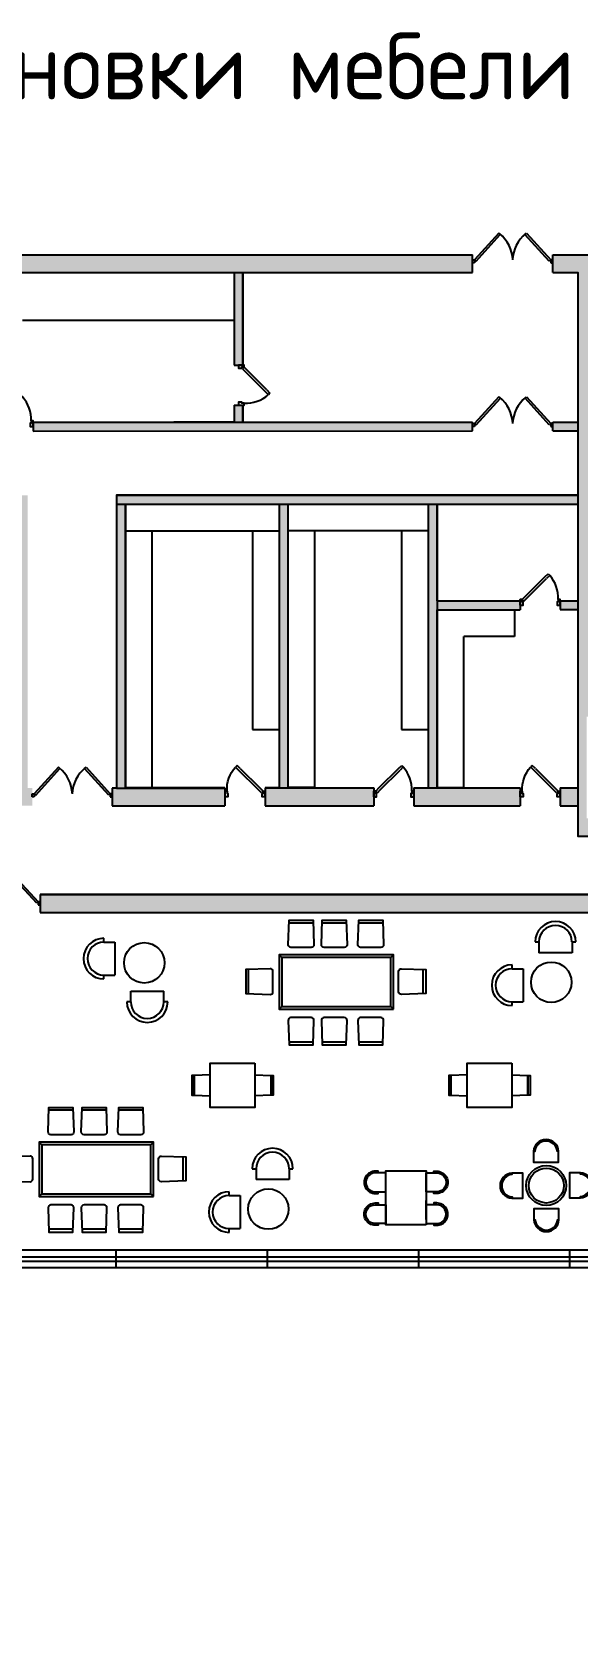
# Model space of a CAD drawing. Header units: millimetres. Extents: x 1 to 862718, y -200795 to 126771.
# Drawn here: x 624969 to 637234, y -110745 to -74478 of the extents above; entities that cross this region are included whole.
import ezdxf

# ---------------------------------------------------------------- set-up
doc = ezdxf.new("R2010")
doc.units = ezdxf.units.MM
doc.header["$MEASUREMENT"] = 0
doc.styles.get("Standard").update_dxf_attribs({"font": 'GOST Common.ttf'})

# ---------------------------------------------------------------- blocks, each defined once
blk = doc.blocks.new('8 Person Rec 01')
for p, q in [((-459, 2644), (-509, 2694)), ((441, 2644), (491, 2694)), ((-459, 644), (-509, 594)), ((441, 644), (491, 594))]:
    blk.add_line(p, q)
for points in [[(236, 2863), (221, 3311), (-221, 3311), (-236, 2863, 0.424007), (-186, 2811), (186, 2811, 0.424007)], [(-714, 2529), (-1162, 2514), (-1162, 2073), (-714, 2058, 0.424007), (-662, 2108), (-662, 2479, 0.424007)], [(679, 2529), (1128, 2514), (1128, 2073), (679, 2058, -0.424007), (628, 2108), (628, 2479, -0.424007)], [(-714, 1920), (-1162, 1905), (-1162, 1463), (-714, 1448, 0.424007), (-662, 1498), (-662, 1870, 0.424007)], [(679, 1920), (1128, 1905), (1128, 1463), (679, 1448, -0.424007), (628, 1498), (628, 1870, -0.424007)], [(-714, 1248), (-1162, 1233), (-1162, 791), (-714, 776, 0.424007), (-662, 826), (-662, 1198, 0.424007)], [(679, 1248), (1128, 1233), (1128, 791), (679, 776, -0.424007), (628, 826), (628, 1198, -0.424007)], [(236, 448), (221, 0), (-221, 0), (-236, 448, -0.424007), (-186, 500), (186, 500, -0.424007)]]:
    blk.add_lwpolyline(points, format="xyb", close=True)
for points in [[(-222, 3261), (223, 3261)], [(-1112, 2071), (-1112, 2516)], [(1078, 2071), (1078, 2516)], [(-1112, 1462), (-1112, 1907)], [(1078, 1462), (1078, 1907)], [(-1112, 790), (-1112, 1235)], [(1078, 790), (1078, 1235)], [(-222, 50), (223, 50)]]:
    blk.add_lwpolyline(points)
for points in [[(-509, 594), (491, 594), (491, 2694), (-509, 2694)], [(-459, 644), (441, 644), (441, 2644), (-459, 2644)]]:
    blk.add_lwpolyline(points, close=True)
blk = doc.blocks.new('4 Person Round')
for points in [[(-258, 1610), (-258, 1389), (242, 1389), (242, 1610, 0.944965), (-258, 1610)], [(242, 1610), (217, 1609, 0.91722), (-233, 1607), (-258, 1610)], [(-691, 669), (-469, 669), (-469, 1169), (-691, 1169, 0.944965), (-691, 669)], [(-691, 1169), (-689, 1144, 0.91722), (-688, 694), (-691, 669)], [(683, 1177), (461, 1177), (461, 677), (683, 677, 0.944965), (683, 1177)], [(683, 677), (681, 702, 0.91722), (680, 1152), (683, 1177)], [(250, 236), (250, 458), (-250, 458), (-250, 236, 0.944965), (250, 236)], [(-250, 236), (-225, 238, 0.91722), (225, 239), (250, 236)]]:
    blk.add_lwpolyline(points, format="xyb")
for radius in [400, 350]:
    blk.add_circle((-4, 923), radius)
blk = doc.blocks.new('2 Person Round')
at = {"color": 0, "linetype": 'ByBlock'}
for p, q in [((-328, 822), (-250, 822)), ((-250, 822), (-250, 599)), ((423, 822), (501, 822)), ((423, 822), (423, 599)), ((-797, 275), (-797, 354)), ((423, 599), (-250, 599)), ((-797, 275), (-574, 275)), ((-574, 275), (-574, -398)), ((-797, -476), (-797, -398)), ((-797, -398), (-574, -398))]:
    blk.add_line(p, q, dxfattribs=at)
blk.add_circle((0, 0), 412, dxfattribs=at)
for centre, radius, start, end in [((86, 822), 415, 0, 180), ((86, 822), 336, 0, 180), ((-797, -61), 415, 90, 270), ((-797, -61), 336, 90, 270)]:
    blk.add_arc(centre, radius, start, end, dxfattribs=at)
blk = doc.blocks.new('4 Person Square 02')
for p, q in [((450, 1105), (450, 684)), ((-450, 119), (-450, 540)), ((450, 119), (450, 540)), ((450, 119), (450, 540))]:
    blk.add_line(p, q)
for points in [[(-617, 1155), (-617, 1194), (-683, 1194, 1.001343), (-683, 697), (-617, 697), (-617, 735)], [(617, 1155), (617, 1194), (683, 1194, -1.001343), (683, 697), (617, 697), (617, 735)], [(-617, 27), (-617, -11), (-683, -11, -1.001343), (-683, 486), (-617, 486), (-617, 447)], [(617, 27), (617, -11), (683, -11, 1.001343), (683, 486), (617, 486), (617, 447)]]:
    blk.add_lwpolyline(points, format="xyb")
for points in [[(-450, 735), (-450, 1155), (-617, 1155), (-683, 1155, 1.001587), (-683, 735)], [(450, 735), (450, 1155), (617, 1155), (683, 1155, -1.001587), (683, 735)], [(-450, 447), (-450, 27), (-617, 27), (-683, 27, -1.001587), (-683, 447)], [(450, 447), (450, 27), (617, 27), (683, 27, 1.001587), (683, 447)]]:
    blk.add_lwpolyline(points, format="xyb", close=True)
blk.add_lwpolyline([(450, 0), (-450, 0), (-450, 1200), (450, 1200)], close=True)
blk = doc.blocks.new('2 Person Dining')
for p, q in [((222, 1778), (-222, 1778)), ((-222, 1778), (222, 1778)), ((-222, 50), (222, 50)), ((222, 50), (-222, 50))]:
    blk.add_line(p, q)
for points in [[(-235, 1415), (-222, 1778), (-221, 1828), (221, 1828), (222, 1778), (235, 1415)], [(-235, 413), (-222, 50), (-221, 0), (221, 0), (222, 50), (235, 413)]]:
    blk.add_lwpolyline(points)
blk.add_lwpolyline([(-501, 1414), (499, 1414), (499, 414), (-501, 414)], close=True)
blk = doc.blocks.new('A$C7C735C75')
for p, q in [((328, 370), (25, 38)), ((43, 21), (346, 354)), ((346, 354), (328, 370)), ((654, 354), (672, 370)), ((957, 21), (654, 354)), ((672, 370), (975, 38)), ((0, 0), (0, 38)), ((0, 38), (25, 38)), ((25, 0), (0, 0)), ((25, 38), (43, 21)), ((25, 38), (25, 0)), ((975, 38), (957, 21)), ((975, 38), (975, 0)), ((1000, 38), (975, 38)), ((975, 0), (1000, 0)), ((1000, 0), (1000, 38))]:
    blk.add_line(p, q)
for centre, start, end in [((60, 21), 2.2071, 50.923), ((940, 21), 129.077, 177.7929)]:
    blk.add_arc(centre, 441, start, end)
blk = doc.blocks.new('door')
for p, q in [((156873, 58161), (156435, 57726)), ((156472, 57689), (156910, 58124)), ((156873, 58161), (156946, 58233)), ((156983, 58197), (156910, 58124)), ((156946, 58233), (156983, 58197)), ((156435, 57726), (156362, 57653)), ((156399, 57617), (156472, 57689)), ((156317, 57525), (156317, 57653)), ((156317, 57653), (156317, 57525)), ((156362, 57653), (156399, 57617)), ((157217, 57525), (157217, 57653)), ((157217, 57525), (157217, 57653))]:
    blk.add_line(p, q)
for points in [[(156362, 57653), (156317, 57653), (156317, 57525), (156382, 57525), (156382, 57589), (156382, 57602), (156362, 57602)], [(157172, 57653), (157172, 57602), (157153, 57602), (157153, 57589), (157153, 57525), (157217, 57525), (157217, 57653)]]:
    blk.add_lwpolyline(points, close=True)
blk.add_arc((156410, 57690), 763, 357.2313, 41.4937)

msp = doc.modelspace()

# ---------------------------------------------------------------- hatches: boundary and pattern name
at = {"true_color": 0x636466}
h = msp.add_hatch(color=251, dxfattribs=at)
h.dxf.hatch_style = 1
h.paths.add_polyline_path([(659632, -89478.6), (640395, -89481.3), (640395, -89881.3), (659232, -89878.6), (659232, -101885.5), (657723.5, -101885.5), (657723.5, -102285.5), (659632, -102285.5)])
h.paths.add_polyline_path([(659232, -93885.5), (647972.5, -93885.5), (647972.5, -94285.5), (659232, -94285.5)], flags=17)
h.paths.add_polyline_path([(653432, -89879.5), (653232, -89879.5), (653232, -92749.5), (653432, -92749.5)], flags=17)
h.paths.add_polyline_path([(653232, -92172), (652883.5, -92172), (652883.5, -92572), (653232, -92572)], flags=17)
h.paths.add_polyline_path([(653432, -93549.5), (653232, -93549.5), (653232, -93885.5), (653432, -93885.5)], flags=17)
h.paths.add_polyline_path([(602863.5, -89485.5), (600832, -89485.5), (600832, -102285.5), (605350.6, -102285.5), (613810.3, -110745.2), (617578.4, -107531.3), (617294.6, -107247.6), (613831.9, -110201.1), (605716.3, -102085.5), (609529, -102085.5), (609706.2, -102262.8), (609847.7, -102121.3), (609611.8, -101885.5), (605516.3, -101885.5), (605516.3, -101885.5), (601232, -101885.5), (601232, -89885.5), (602863.5, -89885.5)])
h.paths.add_polyline_path([(613419.4, -105693.1), (610484.1, -102757.7), (610342.6, -102899.2), (615889.5, -108446), (616042.2, -108315.8)], flags=17)
h.paths.add_polyline_path([(617309.4, -102364.9), (617167.5, -102223.1), (615888.2, -103317.9), (616029.9, -103459.6)], flags=17)
h.paths.add_polyline_path([(614670.1, -104623), (614528.6, -104481.6), (613278.1, -105551.8), (613419.4, -105693.1)], flags=17)
h.paths.add_polyline_path([(617795.7, -102285.5), (620051, -102285.5), (620051, -101885.5), (617395.7, -101885.5), (613232, -97721.8), (613232, -94285.5), (623347.4, -94285.5), (623347.4, -93885.5), (613232, -93885.5), (613232, -93775.5), (612832, -93775.5), (612832, -97887.5), (619937.7, -104993.2), (618656.4, -106086.1), (618940.1, -106369.8), (620526.7, -105016.5)])
h.paths.add_polyline_path([(646172.5, -93885.5), (645189, -93885.5), (629455.6, -93885.5), (625147.4, -93885.5), (625147.4, -94285.5), (646172.5, -94285.5)])
h.paths.add_polyline_path([(645432, -94285.5), (645232, -94285.5), (645232, -101885.5), (645432, -101885.5)], flags=17)
h.paths.add_polyline_path([(646940.5, -89880.4), (646740.5, -89880.4), (646740.5, -92172), (646940.5, -92172)], flags=16)
h.paths.add_polyline_path([(637433.6, -89881.7), (637233.6, -89881.8), (637233.6, -92572), (637433.6, -92572)])
h.paths.add_polyline_path([(637971, -92172), (637433.6, -92172), (637433.6, -92572), (637971, -92572)])
h.paths.add_polyline_path([(646923.5, -101885.5), (643851, -101885.5), (643851, -102285.5), (646923.5, -102285.5)], flags=0)
h.paths.add_polyline_path([(605716.3, -95504.5), (605516.3, -95504.5), (605516.3, -95767), (601232, -95767), (601232, -95967), (605516.3, -95967), (605516.3, -97663.5), (605716.3, -97663.5)], flags=17)
h.paths.add_polyline_path([(605716.3, -98463.5), (605516.3, -98463.5), (605516.3, -98726), (601232, -98726), (601232, -98926), (605516.3, -98926), (605516.3, -100823), (605716.3, -100823)], flags=17)
h.paths.add_polyline_path([(605716.3, -93008), (605516.3, -93008), (605516.3, -94704.5), (605716.3, -94704.5)], flags=17)
h.paths.add_polyline_path([(608829, -92808), (601232, -92808), (601232, -93008), (605516.3, -93008), (605716.3, -93008), (608829, -93008)], flags=17)
h.paths.add_polyline_path([(610344.5, -89885.5), (610144.5, -89885.5), (610144.5, -92808), (609729, -92808), (609729, -93008), (610344.5, -93008)], flags=17)
h.paths.add_polyline_path([(605716.3, -101623), (605516.3, -101623), (605516.3, -101885.5), (605716.3, -101885.5)], flags=17)
h.paths.add_polyline_path([(619882.6, -91489.1), (617220.9, -91489.1), (616793.5, -91489.1), (616793.6, -91888.5), (619882.6, -91888)], flags=17)
h.paths.add_polyline_path([(623538, -91487.5), (621009.9, -91487.9), (621009.9, -91489.1), (620782.6, -91489.1), (620782.6, -91887.9), (623538.1, -91887.5)], flags=17)
h.paths.add_polyline_path([(624969, -91487.3), (624438, -91487.3), (624438.1, -91887.3), (624969.1, -91887.3)], flags=17)
h.paths.add_polyline_path([(624864, -84900), (613232, -84901.8), (613232, -85101.8), (617020.9, -85101.8), (624864, -85100)], flags=17)
h.paths.add_polyline_path([(624864, -85100), (624665, -85100.1), (624665, -91487.3), (624865, -91487.3)], flags=17)
h.paths.add_polyline_path([(627066.5, -85099.7), (626865.5, -85099.7), (626866.5, -91487), (627066.5, -91486.9)], flags=17)
h.paths.add_polyline_path([(637232.8, -84898.1), (626865.5, -84899.7), (626865.5, -85099.7), (627066.5, -85099.7), (637232.8, -85098.1)], flags=17)
h.paths.add_polyline_path([(630722.1, -85099.1), (630523, -85099.1), (630523, -91486.4), (630723, -91486.4)], flags=17)
h.paths.add_polyline_path([(634073, -85098.6), (633873, -85098.6), (633874, -91485.9), (634074, -91485.8)], flags=17)
h.paths.add_polyline_path([(635938.5, -87273), (634073.3, -87273.3), (634073.4, -87473.4), (635938.6, -87473.1)], flags=17)
h.paths.add_polyline_path([(637233.2, -87272.8), (636838.5, -87272.9), (636838.6, -87472.9), (637233.2, -87472.9)], flags=17)
h.paths.add_polyline_path([(637233.6, -91485.3), (636839.1, -91485.4), (636839.2, -91885.4), (637233.6, -91885.3)], flags=17)
h.paths.add_polyline_path([(635939.1, -91485.5), (633546.5, -91485.9), (633546.5, -91885.9), (635939.2, -91885.5)], flags=17)
h.paths.add_polyline_path([(632646.5, -91486.1), (630202.5, -91486.4), (630202.6, -91886.4), (632646.5, -91886.1)], flags=17)
h.paths.add_polyline_path([(629302.5, -91486.6), (626769, -91487), (626769.1, -91887), (629302.6, -91886.6)], flags=17)
h.paths.add_polyline_path([(617220.9, -88085.6), (619882, -88085.6), (619882, -87885.6), (617220.9, -87885.6), (617220.9, -85101.8), (617020.9, -85101.8), (617020.9, -87885.6), (617020.9, -88085.6), (617020.9, -91488.5), (617220.9, -91488.5)], flags=17)
h.paths.add_polyline_path([(621209.9, -85100.9), (621009.9, -85100.9), (621009.9, -87885.6), (620782, -87885.6), (620782, -88085.6), (621009.9, -88085.6), (621009.9, -91487.9), (621209.9, -91487.8)], flags=17)
h.paths.add_polyline_path([(617020.9, -87885.6), (616792.9, -87885.6), (616793, -88085.6), (617020.9, -88085.6)], flags=17)
h.paths.add_polyline_path([(615892.9, -87885.6), (613231.9, -87885.6), (613231.9, -88085.6), (615893, -88085.6)], flags=17)
h.paths.add_polyline_path([(617066, -83254.3), (613232, -83254.8), (613232, -83454.8), (617066, -83454.2)], flags=17)
h.paths.add_polyline_path([(622153, -83253.6), (617966, -83254.2), (617966, -83454.1), (622153, -83453.4)], flags=17)
h.paths.add_polyline_path([(618550.8, -79885.5), (618350.8, -79885.5), (618351.2, -83254.1), (618551.2, -83254.1)], flags=17)
h.paths.add_polyline_path([(624087, -83253.3), (623053, -83253.4), (623053, -83453.3), (624087, -83453.1)], flags=17)
h.paths.add_polyline_path([(623669.5, -79885.5), (623469.5, -79885.5), (623470, -83253.4), (623670, -83253.3)], flags=17)
h.paths.add_polyline_path([(634870.6, -83251.8), (624987, -83253.2), (624987, -83453), (634870.6, -83451.4)], flags=17)
h.paths.add_polyline_path([(637232.5, -83251.4), (636670.6, -83251.5), (636670.6, -83451.2), (637232.6, -83451.1)], flags=17)
h.paths.add_polyline_path([(629706.4, -82871.4), (629506.4, -82871.4), (629506.5, -83252.5), (629706.5, -83252.5)], flags=17)
h.paths.add_polyline_path([(629706, -79885.5), (629506, -79885.5), (629506.3, -81971.4), (629706.3, -81971.4)], flags=17)
h.paths.add_polyline_path([(621234, -98387.7), (621914, -98387.7), (621914, -97505.9), (621234, -97505.9)], flags=25)
h.paths.add_polyline_path([(624268.5, -93394.7), (624748.5, -93394.7), (624748.5, -92512.9), (624268.5, -92512.9)], flags=9)
h.paths.add_polyline_path([(609160.2, -97668.2), (609640.2, -97668.2), (609640.2, -96786.4), (609160.2, -96786.4)], flags=25)
h.paths.add_polyline_path([(605342.5, -91706.2), (605822.5, -91706.2), (605822.5, -90824.4), (605342.5, -90824.4)], flags=25)
h.paths.add_polyline_path([(603035, -94706.7), (603515, -94706.7), (603515, -93824.9), (603035, -93824.9)], flags=25)
h.paths.add_polyline_path([(603015.5, -100768.2), (603495.5, -100768.2), (603495.5, -99886.4), (603015.5, -99886.4)], flags=24)
h.paths.add_polyline_path([(602964, -97811.7), (603484, -97811.7), (603484, -96929.9), (602964, -96929.9)], flags=25)
h.paths.add_polyline_path([(616456, -105868.7), (616856, -105868.7), (616856, -104986.9), (616456, -104986.9)], flags=25)
h.paths.add_polyline_path([(611232.5, -106487.7), (611712.5, -106487.7), (611712.5, -105605.9), (611232.5, -105605.9)], flags=24)
h.paths.add_polyline_path([(636670, -79485.5), (636670.1, -79885.5), (637232, -79885.5), (637233.6, -89881.8), (637433.6, -89881.7), (638137.8, -89881.6), (638137.8, -89481.6), (637633.5, -89481.7), (637631.9, -79485.5)])
h.paths.add_polyline_path([(634870.1, -79885.5), (634870, -79485.5), (612832.1, -79485.5), (612830.7, -89485.5), (607068, -89485.5), (607068, -89885.5), (612832, -89885.5), (612832, -91975.5), (613232, -91975.5), (613232, -91889.1), (615893.6, -91888.7), (615893.5, -91489.1), (613231.9, -91489.1), (613231.9, -88085.6), (613232, -79885.5)])
h.paths.add_polyline_path([(644027.5, -92172), (644027.5, -92572), (651983.5, -92572), (651983.5, -92172)])
h.paths.add_polyline_path([(643127.5, -92572), (643127.5, -92172), (638871, -92172), (638871, -92572)])
h = msp.add_hatch(color=251, dxfattribs=at)
h.dxf.hatch_style = 1
h.paths.add_polyline_path([(636670, -79485.5), (636670, -79885.5), (637232, -79885.5), (637233.6, -89881.8), (638137.8, -89881.6), (638137.8, -89481.6), (637633.5, -89481.7), (637631.9, -79485.5)])

# ---------------------------------------------------------------- linework, layer by layer
at = {"color": 18, "true_color": 0x000000}
for p, q in [((634870.1, -79885.5), (634870, -79485.5)), ((636670.1, -79885.5), (636670, -79485.5)), ((629506, -79885.5), (629506.3, -81971.4)), ((629506.5, -79885.5), (629506.5, -80966.5)), ((629706, -79885.5), (629706.3, -81971.4)), ((629506.2, -80965.7), (624750.9, -80966.3)), ((629506.5, -80966.5), (629506.2, -80966.5)), ((629506.3, -81971.4), (629706.3, -81971.4)), ((629506.4, -82871.4), (629706.4, -82871.4)), ((629506.4, -82871.4), (629506.5, -83252.7)), ((629706.4, -82871.4), (629706.5, -83252.7)), ((624987, -83253.2), (634870.6, -83251.8)), ((624987, -83253.2), (624987, -83453)), ((629506.5, -83252.5), (628425, -83252.5)), ((634870.6, -83451.4), (634870.6, -83251.8)), ((636670.6, -83251.5), (637232.5, -83251.4)), ((636670.6, -83451.2), (636670.6, -83251.5)), ((624987, -83453), (634870.6, -83451.4)), ((636670.6, -83451.2), (637232.6, -83451.1)), ((626865.5, -84899.7), (637232.8, -84898.1)), ((626865.5, -84899.7), (626866.5, -91487)), ((626865.5, -85099.7), (637232.8, -85098.1)), ((627066.5, -85098.1), (627066.5, -91485.3)), ((627066.5, -85099.7), (627066.5, -85699.7)), ((630523, -85098.1), (630523, -91485.3)), ((630723, -91485.3), (630722.1, -85099.3)), ((633273, -85086.2), (633273, -85099.3)), ((633873, -85086.1), (633874, -91473.9)), ((634073, -85086.1), (634074, -91473.8)), ((627066.5, -85699.7), (630523, -85699.7)), ((627666.5, -91485.3), (627666.5, -85711)), ((629923, -85699.7), (629923, -90173.5)), ((630723, -85688.2), (633874, -85688.2)), ((631323, -91473.9), (631323, -85688.2)), ((633273.1, -85688.2), (633273.8, -90173.5)), ((634073.4, -87273.3), (635938.5, -87273)), ((635938.5, -87273), (635938.6, -87473.1)), ((636838.5, -87272.9), (637233.2, -87272.8)), ((636838.5, -87272.9), (636838.6, -87472.9)), ((634073.4, -87473.4), (635938.6, -87473.1)), ((635811, -87473.4), (635811, -88073.4)), ((636838.6, -87472.9), (637233.3, -87472.9)), ((634673.4, -91485.3), (634673.4, -88073.4)), ((635811, -88073.4), (634673.4, -88073.4)), ((637233.6, -89881.8), (637233.6, -92572)), ((629923, -90173.5), (630523, -90173.5)), ((630722.1, -90173.5), (630722.8, -90173.5)), ((633273.8, -90173.5), (633874, -90173.5)), ((634073.4, -90173.5), (634073.8, -90173.5)), ((626769, -91487), (626769.1, -91887)), ((626866.5, -91487), (629302.5, -91486.6)), ((627066.5, -91485.3), (627293.5, -91485.3)), ((627066.5, -91485.3), (627666.5, -91485.3)), ((629302.5, -91485.3), (629302.6, -91886.9)), ((630202.5, -91485.2), (630202.6, -91886.8)), ((630202.5, -91486.4), (632646.5, -91486.1)), ((632646.5, -91486.1), (632646.5, -91886.1)), ((633546.5, -91485.9), (635939.1, -91485.5)), ((633546.5, -91485.9), (633546.5, -91885.9)), ((634073.4, -91485.3), (634673.4, -91485.3)), ((635939.1, -91485.5), (635939.2, -91885.6)), ((636839.1, -91485.4), (637233.6, -91485.3)), ((636839.1, -91485.4), (636839.2, -91885.4)), ((626769.1, -91887), (629302.6, -91886.6)), ((630202.6, -91886.4), (632646.5, -91886.1)), ((633546.5, -91885.9), (635939.2, -91885.5)), ((636839.2, -91885.4), (637233.6, -91885.3)), ((637233.6, -92572), (637971, -92572)), ((625147.4, -93885.5), (625147.4, -94285.5)), ((625147.4, -93885.5), (629455.6, -93885.5)), ((629455.6, -93885.5), (645189, -93885.5)), ((625147.4, -94285.5), (646172.5, -94285.5)), ((626851, -101885.5), (626851, -102285.5)), ((630251, -101885.5), (630251, -102285.5)), ((633651, -101885.5), (633651, -102285.5)), ((637051, -101885.5), (637051, -102285.5))]:
    msp.add_line(p, q, dxfattribs=at)
at = {"color": 152, "true_color": 0x2776bb}
for p, q in [((620051, -102035.5), (643851, -102035.5)), ((620051, -102135.5), (643851, -102135.5))]:
    msp.add_line(p, q, dxfattribs=at)
at = {"color": 18, "true_color": 0x000000}
for points in [[(617578.4, -107531.3), (613810.3, -110745.2), (605350.6, -102285.5), (600832, -102285.5), (600832, -89485.5), (612830.7, -89485.5), (612832.1, -79485.5), (634870, -79485.5)], [(636670, -79485.5), (637631.9, -79485.5), (637633.5, -89481.7), (659632, -89478.6), (659632, -102285.5), (617795.7, -102285.5), (620526.7, -105016.5), (618940.1, -106369.8)], [(635757.6, -79485.5), (635783, -79485.5)], [(613230.7, -91489.1), (613232, -79885.5), (634870.1, -79885.5)], [(623670, -83252.7), (623669.5, -83252.7), (623669.5, -79885.5), (629506.5, -79885.5), (629506.5, -81971.4)], [(629706, -81971.4), (629706, -79885.5), (634870.1, -79885.5)], [(636670.1, -79885.5), (637232.5, -79885.5), (637232.5, -83251.4)], [(636670.1, -79885.5), (637232, -79885.5), (637233.6, -89881.8)], [(629506.5, -82871.4), (629506.5, -83252.7), (628151, -83252.7)], [(629706.5, -83251.4), (629706, -83251.4), (629706, -82871.4)], [(624987, -83453), (634870.6, -83451.4)], [(636670.6, -83451.2), (637232.6, -83451.1), (637232.8, -84898.1), (626865.5, -84899.7), (626866.5, -91487)], [(629302.5, -91485.3), (627066.5, -91485.3), (627066.5, -85098.1), (630523, -85098.1), (630523, -91485.3), (630202.5, -91485.3)], [(630523, -85098.1), (630523, -91485.3)], [(631323, -91473.9), (630722.1, -91473.9), (630722.1, -85099.3), (633874, -85099.3), (633874, -91473.9)], [(634073.3, -87272.8), (634073, -87272.8), (634073, -85098.6), (637233.2, -85098.6), (637233.2, -87272.8), (637233.2, -87272.8)], [(634673.4, -91485.3), (634073.4, -91485.3), (634073.4, -87473.4), (635811, -87473.4)], [(637233.2, -87473.4), (637233.6, -87473.4), (637233.6, -91485.3)], [(659232, -89878.6), (659232, -101885.5), (617395.7, -101885.5)], [(626866.5, -91487), (626769, -91487)], [(626769.1, -91887), (629302.6, -91886.6)], [(630202.6, -91886.4), (632646.5, -91886.1)], [(633546.5, -91885.9), (635939.2, -91885.5)], [(636839.2, -91885.4), (637233.6, -91885.3), (637233.6, -92572), (637971, -92572)], [(646172.5, -93885.5), (625147.4, -93885.5)]]:
    msp.add_lwpolyline(points, dxfattribs=at)

# ---------------------------------------------------------------- block references
for name, p, xscale, yscale, zscale in [('A$C7C735C75', (634870.5, -79667), 1.799512586105673, 1.799512586105673, 1.799512586105673), ('A$C7C735C75', (634871.1, -83351.3), 1.799512586105673, 1.799512586105673, 1.799512586105673), ('A$C7C735C75', (624969.5, -91687), 1.799512586105673, 1.799512586105673, 1.799512586105673), ('A$C7C735C75', (623347.9, -94119.2), 1.799512586105673, 1.799512586105673, 1.799512586105673), ('2 Person Round', (636638, -95858.2), 1.10477880283242, 1.10477880283242, 1.10477880283242), ('2 Person Round', (630277.1, -100961.9), 1.10477880283242, 1.10477880283242, 1.10477880283242), ('4 Person Round', (636529.4, -101470.1), 1.123809906208018, 1.123809906208018, 1.123809906208018), ('4 Person Square 02', (633372.1, -101316.8), 1.010784897898577, 1.010784897898577, 1.010784897898577)]:
    msp.add_blockref(name, p, dxfattribs=dict(xscale=xscale, yscale=yscale, zscale=zscale))
at = {"rotation": 270}
msp.add_blockref('door', (572081.4, 74346.1), dxfattribs=at)
for p in [(467769.6, -140878), (479621.2, -144897.8), (476329.1, -149210.8)]:
    msp.add_blockref('door', p)
at = {"xscale": -1}
for p in [(786520, -149210.9), (793156.5, -149210.4)]:
    msp.add_blockref('door', p, dxfattribs=at)
for name, p, xscale, yscale, zscale, rotation in [('8 Person Rec 01', (633817.7, -95843.4), 1.223033536520288, 1.223033536520288, 1.223033536520288, 90), ('2 Person Round', (627488.1, -95421.3), 1.10477880283242, 1.10477880283242, 1.10477880283242, 90), ('2 Person Dining', (628555.8, -98180), 1.001907159025102, 1.001907159025102, 1.001907159025102, 270), ('2 Person Dining', (634332.6, -98180), 1.001907159025102, 1.001907159025102, 1.001907159025102, 270), ('8 Person Rec 01', (628420.2, -100058.3), 1.223033536520288, 1.223033536520288, 1.223033536520288, 90)]:
    msp.add_blockref(name, p, dxfattribs=dict(xscale=xscale, yscale=yscale, zscale=zscale, rotation=rotation))

# ---------------------------------------------------------------- texts
at = {"insert": (613689, -74488), "char_height": 1500, "attachment_point": 1}
msp.add_mtext_dynamic_manual_height_columns('План расстановки мебели', width=27894, gutter_width=1, heights=[0], dxfattribs=at)

doc.saveas('drawing.dxf')
